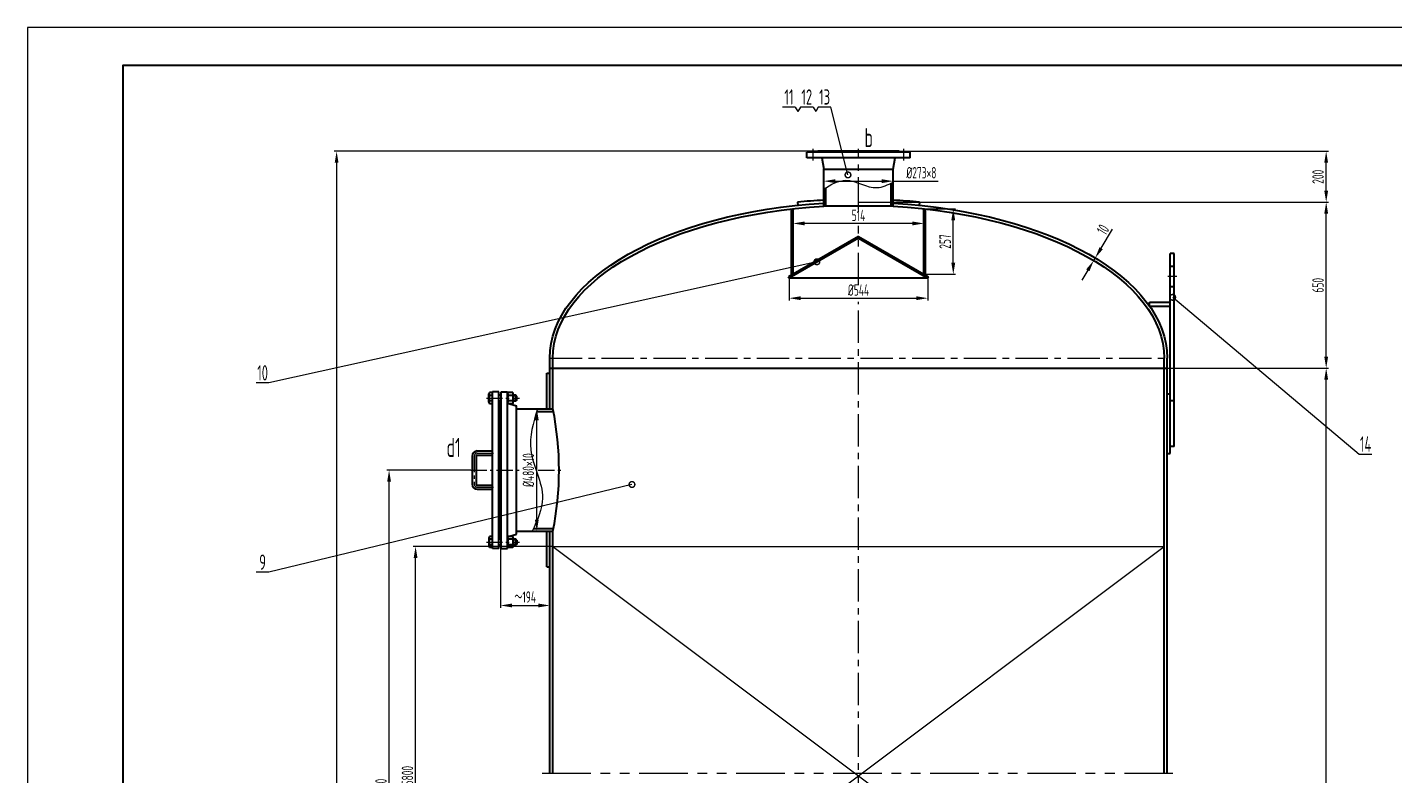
# Model space of a CAD drawing. Header units: millimetres. Extents: x 0 to 8910, y 0 to 12600.
# Drawn here: x 0 to 5369, y 9661 to 12600 of the extents above; entities that cross this region are included whole.
import ezdxf
from ezdxf.enums import TextEntityAlignment as Align

# ---------------------------------------------------------------- set-up
doc = ezdxf.new("R2010")
doc.units = ezdxf.units.MM
doc.linetypes.add('CENTERX2', pattern=[101.6, 63.5, -12.7, 12.7, -12.7])
doc.linetypes.add('PHANTOMX2', pattern=[127, 63.5, -12.7, 12.7, -12.7, 12.7, -12.7])
for name, color, linetype in [('中心线', 3, 'CENTERX2'), ('双点画线', 5, 'PHANTOMX2'), ('尺寸标注', 4, 'Continuous'), ('文字标注', 4, 'Continuous'), ('细实线', 1, 'Continuous')]:
    doc.layers.add(name, color=color, linetype=linetype)
doc.layers.add('粗实线', color=7, linetype='Continuous', lineweight=40)
doc.styles.get("Standard").update_dxf_attribs({"font": 'gbenor.shx', "width": 0.7, "bigfont": 'gbcbig.shx'})
doc.styles.add('文字标注', font='gbenor.shx', dxfattribs={"width": 0.7, "bigfont": 'gbcbig.shx'})
doc.dimstyles.new('ISO-25', dxfattribs={"dimscale": 15, "dimtxt": 3, "dimasz": 3, "dimexe": 0.625, "dimexo": 0, "dimtad": 1, "dimzin": 12, "dimdsep": 46, "dimtxsty": 'Standard', "dimcen": 3, "dimclrd": 256, "dimclre": 256, "dimclrt": 256, "dimadec": 0, "dimazin": 3, "dimtfac": 1, "dimtmove": 0, "dimatfit": 3, "dimldrblk": 'DOTSMALL', "dimfxl": 0, "dimlwd": -1, "dimarcsym": 0})

# ---------------------------------------------------------------- blocks, each defined once
blk = doc.blocks.new('*D6')
at = {"layer": 'Defpoints', "color": 0}
for p in [(1524.4, 10561.2), (2063.6, 10561.2), (2063.6, 8761.2)]:
    blk.add_point(p, dxfattribs=at)
at = {"layer": '尺寸标注', "lineweight": -2}
for p, q in [((2063.6, 10561.2), (1515, 10561.2)), ((2063.6, 8761.2), (1515, 8761.2))]:
    blk.add_line(p, q, dxfattribs=at)
at = {"layer": '尺寸标注'}
blk.add_line((1524.4, 8806.2), (1524.4, 10516.2), dxfattribs=at)
for points in [[(1516.9, 10516.2), (1531.9, 10516.2), (1524.4, 10561.2)], [(1516.9, 8806.2), (1531.9, 8806.2), (1524.4, 8761.2)]]:
    blk.add_solid(points, dxfattribs=at)
at = {"layer": '尺寸标注', "insert": (1492.5, 9661.2), "char_height": 45, "attachment_point": 5, "rotation": 90}
blk.add_mtext('5800', dxfattribs=at)
blk = doc.blocks.new('_DotSmall')
at = {"color": 0, "linetype": 'ByBlock', "const_width": 0.5}
blk.add_lwpolyline([(-0.0625, 0, 1), (0.0625, 0, 1)], format="xyb", close=True, dxfattribs=at)
blk = doc.blocks.new('*D8')
at = {"layer": 'Defpoints', "color": 0}
for p in [(1420.4, 10861.2), (1740.8, 10861.2), (1740.8, 8361.2)]:
    blk.add_point(p, dxfattribs=at)
at = {"layer": '尺寸标注', "lineweight": -2}
for p, q in [((1740.8, 10861.2), (1411.1, 10861.2)), ((1740.8, 8361.2), (1411.1, 8361.2))]:
    blk.add_line(p, q, dxfattribs=at)
at = {"layer": '尺寸标注'}
blk.add_line((1420.4, 8406.2), (1420.4, 10816.2), dxfattribs=at)
for points in [[(1412.9, 10816.2), (1427.9, 10816.2), (1420.4, 10861.2)], [(1412.9, 8406.2), (1427.9, 8406.2), (1420.4, 8361.2)]]:
    blk.add_solid(points, dxfattribs=at)
at = {"layer": '尺寸标注', "insert": (1388.6, 9611.2), "char_height": 45, "attachment_point": 5, "rotation": 90}
blk.add_mtext('6500', dxfattribs=at)
blk = doc.blocks.new('*D9')
at = {"layer": 'Defpoints', "color": 0}
for p in [(4475.6, 11261.2), (5100, 11261.2), (4475.6, 5061.2)]:
    blk.add_point(p, dxfattribs=at)
at = {"layer": '尺寸标注', "lineweight": -2}
for p, q in [((4475.6, 11261.2), (5109.3, 11261.2)), ((4475.6, 5061.2), (5109.3, 5061.2))]:
    blk.add_line(p, q, dxfattribs=at)
at = {"layer": '尺寸标注'}
blk.add_line((5100, 5106.2), (5100, 11216.2), dxfattribs=at)
for points in [[(5092.5, 11216.2), (5107.5, 11216.2), (5100, 11261.2)], [(5092.5, 5106.2), (5107.5, 5106.2), (5100, 5061.2)]]:
    blk.add_solid(points, dxfattribs=at)
at = {"layer": '尺寸标注', "insert": (5068.1, 8161.2), "char_height": 45, "attachment_point": 5, "rotation": 90}
blk.add_mtext('10200', dxfattribs=at)
blk = doc.blocks.new('*D10')
at = {"layer": 'Defpoints', "color": 0}
for p in [(3104.1, 12113.2), (1214.4, 3561.2), (1977.6, 3561.2)]:
    blk.add_point(p, dxfattribs=at)
at = {"layer": '尺寸标注', "lineweight": -2}
for p, q in [((3104.1, 12113.2), (1205, 12113.2)), ((1977.6, 3561.2), (1205, 3561.2))]:
    blk.add_line(p, q, dxfattribs=at)
at = {"layer": '尺寸标注'}
blk.add_line((1214.4, 12068.2), (1214.4, 3606.2), dxfattribs=at)
for points in [[(1206.9, 12068.2), (1221.9, 12068.2), (1214.4, 12113.2)], [(1206.9, 3606.2), (1221.9, 3606.2), (1214.4, 3561.2)]]:
    blk.add_solid(points, dxfattribs=at)
at = {"layer": '尺寸标注', "insert": (1181.2, 7837.2), "char_height": 45, "attachment_point": 5, "rotation": 90}
blk.add_mtext('～12555', dxfattribs=at)
blk = doc.blocks.new('*D17')
at = {"layer": 'Defpoints', "color": 0}
for p in [(3263.6, 11913.2), (5100, 11913.2), (4475.6, 11261.2)]:
    blk.add_point(p, dxfattribs=at)
at = {"layer": '尺寸标注', "lineweight": -2}
for p, q in [((3263.6, 11913.2), (5109.3, 11913.2)), ((4475.6, 11261.2), (5109.3, 11261.2))]:
    blk.add_line(p, q, dxfattribs=at)
at = {"layer": '尺寸标注'}
blk.add_line((5100, 11306.2), (5100, 11868.2), dxfattribs=at)
for points in [[(5092.5, 11868.2), (5107.5, 11868.2), (5100, 11913.2)], [(5092.5, 11306.2), (5107.5, 11306.2), (5100, 11261.2)]]:
    blk.add_solid(points, dxfattribs=at)
at = {"layer": '尺寸标注', "insert": (5068.1, 11587.2), "char_height": 45, "attachment_point": 5, "rotation": 90}
blk.add_mtext('650', dxfattribs=at)
blk = doc.blocks.new('*D25')
at = {"layer": 'Defpoints', "color": 0}
for p in [(3423.1, 12113.2), (5100, 12113.2), (3263.6, 11913.2)]:
    blk.add_point(p, dxfattribs=at)
at = {"layer": '尺寸标注', "lineweight": -2}
for p, q in [((3423.1, 12113.2), (5109.3, 12113.2)), ((3263.6, 11913.2), (5109.3, 11913.2))]:
    blk.add_line(p, q, dxfattribs=at)
at = {"layer": '尺寸标注'}
blk.add_line((5100, 11958.2), (5100, 12068.2), dxfattribs=at)
for points in [[(5092.5, 12068.2), (5107.5, 12068.2), (5100, 12113.2)], [(5092.5, 11958.2), (5107.5, 11958.2), (5100, 11913.2)]]:
    blk.add_solid(points, dxfattribs=at)
at = {"layer": '尺寸标注', "insert": (5068.1, 12013.2), "char_height": 45, "attachment_point": 5, "rotation": 90}
blk.add_mtext('200', dxfattribs=at)
blk = doc.blocks.new('*D26')
at = {"layer": 'Defpoints', "color": 0}
for p in [(1857.9, 10596.2), (2051.6, 10329.5), (2051.6, 10329.5)]:
    blk.add_point(p, dxfattribs=at)
at = {"layer": '尺寸标注', "lineweight": -2}
for p, q in [((1857.9, 10596.2), (1857.9, 10320.1)), ((2051.6, 10329.5), (2051.6, 10338.8))]:
    blk.add_line(p, q, dxfattribs=at)
at = {"layer": '尺寸标注'}
blk.add_line((1902.9, 10329.5), (2006.6, 10329.5), dxfattribs=at)
for points in [[(1902.9, 10337), (1902.9, 10322), (1857.9, 10329.5)], [(2006.6, 10337), (2006.6, 10322), (2051.6, 10329.5)]]:
    blk.add_solid(points, dxfattribs=at)
at = {"layer": '尺寸标注', "insert": (1954.8, 10362.6), "char_height": 45, "attachment_point": 5}
blk.add_mtext('～194', dxfattribs=at)
blk = doc.blocks.new('*D39')
at = {"layer": 'Defpoints', "color": 0}
for p in [(2000.5, 11101.2), (2000.5, 11101.2), (2000.5, 10621.2)]:
    blk.add_point(p, dxfattribs=at)
at = {"layer": '尺寸标注', "lineweight": -2}
for p, q in [((2000.5, 11101.2), (1991.1, 11101.2)), ((2000.5, 10621.2), (1991.1, 10621.2))]:
    blk.add_line(p, q, dxfattribs=at)
at = {"layer": '尺寸标注'}
blk.add_line((2000.5, 10666.2), (2000.5, 11056.2), dxfattribs=at)
for points in [[(1993, 11056.2), (2008, 11056.2), (2000.5, 11101.2)], [(1993, 10666.2), (2008, 10666.2), (2000.5, 10621.2)]]:
    blk.add_solid(points, dxfattribs=at)
at = {"layer": '尺寸标注', "insert": (1967.3, 10861.2), "char_height": 45, "attachment_point": 5, "rotation": 90}
blk.add_mtext('%%c480×10', dxfattribs=at)
blk = doc.blocks.new('*D40')
at = {"layer": 'Defpoints', "color": 0}
for p in [(3127.1, 11995.9), (3400.1, 11995.9), (3400.1, 11995.9)]:
    blk.add_point(p, dxfattribs=at)
at = {"layer": '尺寸标注', "lineweight": -2}
for p, q in [((3127.1, 11995.9), (3127.1, 12005.2)), ((3400.1, 11995.9), (3400.1, 12005.2))]:
    blk.add_line(p, q, dxfattribs=at)
at = {"layer": '尺寸标注'}
for p, q in [((3172.1, 11995.9), (3355.1, 11995.9)), ((3400.1, 11995.9), (3576.1, 11995.9))]:
    blk.add_line(p, q, dxfattribs=at)
for points in [[(3172.1, 12003.4), (3172.1, 11988.4), (3127.1, 11995.9)], [(3355.1, 12003.4), (3355.1, 11988.4), (3400.1, 11995.9)]]:
    blk.add_solid(points, dxfattribs=at)
at = {"layer": '尺寸标注', "insert": (3510.6, 12029), "char_height": 45, "attachment_point": 5}
blk.add_mtext('%%c273×8', dxfattribs=at)
blk = doc.blocks.new('*D46')
at = {"layer": 'Defpoints', "color": 0}
for p in [(4187.3, 11684.3), (4193.1, 11694), (4193.1, 11694)]:
    blk.add_point(p, dxfattribs=at)
at = {"layer": '尺寸标注'}
for p, q in [((4216.4, 11732.5), (4261.5, 11807.3)), ((4187.3, 11684.3), (4193.1, 11694)), ((4164, 11645.8), (4140.8, 11607.2))]:
    blk.add_line(p, q, dxfattribs=at)
at = {"layer": '尺寸标注', "lineweight": -2}
for p, q in [((4187.3, 11684.3), (4195.3, 11679.4)), ((4193.1, 11694), (4201.2, 11689.1))]:
    blk.add_line(p, q, dxfattribs=at)
at = {"layer": '尺寸标注'}
for points in [[(4210, 11736.4), (4222.8, 11728.6), (4193.1, 11694)], [(4157.6, 11649.6), (4170.4, 11641.9), (4187.3, 11684.3)]]:
    blk.add_solid(points, dxfattribs=at)
at = {"layer": '尺寸标注', "insert": (4223.3, 11805.7), "char_height": 45, "attachment_point": 5, "rotation": 58.8928}
blk.add_mtext('10', dxfattribs=at)
blk = doc.blocks.new('标注序号')
at = {"layer": '尺寸标注', "width": 0.7}
blk.add_attdef('标注序号', text='', height=4, dxfattribs=at).set_placement((0, 2.625), align=Align.MIDDLE_CENTER)
blk = doc.blocks.new('*D111')
at = {"layer": 'Defpoints', "color": 0}
for p in [(3520.6, 11887.3), (3635.7, 11887.3), (3520.6, 11630.3)]:
    blk.add_point(p, dxfattribs=at)
at = {"layer": '尺寸标注', "lineweight": -2}
for p, q in [((3520.6, 11887.3), (3645, 11887.3)), ((3520.6, 11630.3), (3645, 11630.3))]:
    blk.add_line(p, q, dxfattribs=at)
at = {"layer": '尺寸标注'}
blk.add_line((3635.7, 11675.3), (3635.7, 11842.3), dxfattribs=at)
for points in [[(3628.2, 11842.3), (3643.2, 11842.3), (3635.7, 11887.3)], [(3628.2, 11675.3), (3643.2, 11675.3), (3635.7, 11630.3)]]:
    blk.add_solid(points, dxfattribs=at)
at = {"layer": '尺寸标注', "insert": (3603.8, 11758.8), "char_height": 45, "attachment_point": 5, "rotation": 90}
blk.add_mtext('257', dxfattribs=at)
blk = doc.blocks.new('*D112')
at = {"layer": 'Defpoints', "color": 0}
for p in [(3006.6, 11829.8), (3006.6, 11829.8), (3520.6, 11829.8)]:
    blk.add_point(p, dxfattribs=at)
at = {"layer": '尺寸标注', "lineweight": -2}
for p, q in [((3006.6, 11829.8), (3006.6, 11839.1)), ((3520.6, 11829.8), (3520.6, 11820.4))]:
    blk.add_line(p, q, dxfattribs=at)
at = {"layer": '尺寸标注'}
blk.add_line((3475.6, 11829.8), (3051.6, 11829.8), dxfattribs=at)
for points in [[(3051.6, 11837.3), (3051.6, 11822.3), (3006.6, 11829.8)], [(3475.6, 11837.3), (3475.6, 11822.3), (3520.6, 11829.8)]]:
    blk.add_solid(points, dxfattribs=at)
at = {"layer": '尺寸标注', "insert": (3263.6, 11861.6), "char_height": 45, "attachment_point": 5}
blk.add_mtext('514', dxfattribs=at)
blk = doc.blocks.new('*D113')
at = {"layer": 'Defpoints', "color": 0}
for p in [(2991.6, 11614.7), (3535.6, 11614.7), (3535.6, 11536.3)]:
    blk.add_point(p, dxfattribs=at)
at = {"layer": '尺寸标注', "lineweight": -2}
for p, q in [((2991.6, 11614.7), (2991.6, 11527)), ((3535.6, 11614.7), (3535.6, 11527))]:
    blk.add_line(p, q, dxfattribs=at)
at = {"layer": '尺寸标注'}
blk.add_line((3036.6, 11536.3), (3490.6, 11536.3), dxfattribs=at)
for points in [[(3036.6, 11543.8), (3036.6, 11528.8), (2991.6, 11536.3)], [(3490.6, 11543.8), (3490.6, 11528.8), (3535.6, 11536.3)]]:
    blk.add_solid(points, dxfattribs=at)
at = {"layer": '尺寸标注', "insert": (3263.6, 11568.2), "char_height": 45, "attachment_point": 5}
blk.add_mtext('%%c544', dxfattribs=at)

msp = doc.modelspace()

# ---------------------------------------------------------------- linework, layer by layer
at = {"layer": '中心线', "ltscale": 2}
for p, q in [((3086.15, 12077.232), (3086.15, 12123.232)), ((3263.65, 11884.138), (3263.65, 12123.232)), ((3441.15, 12077.232), (3441.15, 12123.232)), ((3263.65, 11587.363), (3263.65, 11821.126)), ((4513.65, 11621.232), (4477.65, 11621.232)), ((3263.65, 7093.724), (3263.65, 11522.343)), ((2051.65, 11301.232), (4475.65, 11301.232))]:
    msp.add_line(p, q, dxfattribs=at)
at = {"layer": '中心线'}
for p, q in [((1802.651, 11143.732), (1931.895, 11143.732)), ((1754.895, 10916.232), (1754.895, 10806.232)), ((1766.895, 10928.232), (1836.895, 10928.232)), ((1740.802, 10861.232), (1942.887, 10861.232)), ((2006.411, 10861.232), (2097.845, 10861.232)), ((1766.895, 10794.232), (1836.895, 10794.232)), ((1802.651, 10578.732), (1931.895, 10578.732))]:
    msp.add_line(p, q, dxfattribs=at)
for centre, start, end in [((1766.895, 10916.232), 90, 180), ((1766.895, 10806.232), 180, 270)]:
    msp.add_arc(centre, 12, start, end, dxfattribs=at)
at = {"layer": '双点画线', "ltscale": 3}
msp.add_line((2021.65, 9671.232), (4505.65, 9671.232), dxfattribs=at)
at = {"layer": '尺寸标注'}
for p, q in [((3015.531, 12287.12), (2965.531, 12287.12)), ((3015.531, 12287.12), (3025.531, 12269.8)), ((3035.531, 12287.12), (3025.531, 12269.8)), ((3085.531, 12287.12), (3035.531, 12287.12)), ((3085.531, 12287.12), (3095.531, 12269.8)), ((3105.531, 12287.12), (3095.531, 12269.8))]:
    msp.add_line(p, q, dxfattribs=at)
msp.add_point((3263.65, 11913.232), dxfattribs=at)
at = {"layer": '粗实线'}
for p, q in [((3061.15, 12087.232), (3061.15, 12110.232)), ((3466.15, 12110.232), (3061.15, 12110.232)), ((3466.15, 12087.232), (3061.15, 12087.232)), ((3104.15, 12113.232), (3101.15, 12110.232)), ((3423.15, 12113.232), (3104.15, 12113.232)), ((3119.65, 12087.232), (3127.15, 12043.232)), ((3400.15, 12043.232), (3407.65, 12087.232)), ((3423.15, 12113.232), (3426.15, 12110.232)), ((3466.15, 12087.232), (3466.15, 12110.232)), ((3127.15, 11897.337), (3127.15, 12043.232)), ((3127.15, 12043.232), (3400.15, 12043.232)), ((3400.15, 11897.337), (3400.15, 12043.232)), ((3392.15, 11897.337), (3392.15, 11988.344)), ((3135.15, 11897.337), (3135.15, 11969.806)), ((3000.65, 11630.31), (3000.65, 11886.644)), ((3006.65, 11630.31), (3006.65, 11887.31)), ((3023.954, 11913.15), (3025.159, 11901.266)), ((3400.15, 11897.337), (3127.15, 11897.337)), ((3503.346, 11913.15), (3502.141, 11901.266)), ((3520.65, 11630.31), (3520.65, 11887.31)), ((3526.65, 11630.31), (3526.65, 11886.644)), ((3263.65, 11778.689), (2988.65, 11619.918)), ((3263.65, 11771.761), (2991.65, 11614.721)), ((3263.65, 11778.689), (3538.65, 11619.918)), ((3263.65, 11771.761), (3535.65, 11614.721)), ((4487.65, 10926.232), (4487.65, 11711.232)), ((4503.65, 11711.232), (4487.65, 11711.232)), ((4503.65, 10953.732), (4503.65, 11711.232)), ((4503.65, 11661.232), (4487.65, 11661.232)), ((2991.65, 11614.721), (2988.65, 11619.918)), ((3535.65, 11614.721), (2991.65, 11614.721)), ((3006.65, 11630.31), (3000.65, 11630.31)), ((3520.65, 11630.31), (3526.65, 11630.31)), ((3535.65, 11614.721), (3538.65, 11619.918)), ((4503.65, 11581.232), (4487.65, 11581.232)), ((4406.335, 11521.232), (4487.65, 11521.232)), ((4406.335, 11505.232), (4406.335, 11521.232)), ((4406.335, 11505.232), (4487.65, 11505.232)), ((2051.65, 11101.232), (2051.65, 11301.232)), ((2063.65, 11101.232), (2063.65, 11301.232)), ((4463.65, 9671.232), (4463.65, 11301.232)), ((4475.65, 9671.232), (4475.65, 11301.232)), ((2039.65, 11101.232), (2039.65, 11241.232)), ((2039.65, 11241.232), (2051.65, 11241.232)), ((2051.65, 11261.232), (4475.65, 11261.232)), ((1851.895, 11168.732), (1826.895, 11168.732)), ((1826.895, 10553.732), (1826.895, 11168.732)), ((1851.895, 10553.732), (1851.895, 11168.732)), ((1860.895, 10553.732), (1860.895, 11168.732)), ((1860.895, 11168.732), (1885.895, 11168.732)), ((1885.895, 10553.732), (1885.895, 11168.732)), ((1812.651, 11127.366), (1812.651, 11160.097)), ((1826.895, 11165.553), (1814.26, 11165.553)), ((1826.895, 11154.642), (1814.26, 11154.642)), ((1826.895, 11132.821), (1814.26, 11132.821)), ((1826.895, 11121.911), (1814.26, 11121.911)), ((1860.895, 11155.543), (1851.895, 11155.543)), ((1860.895, 11131.921), (1851.895, 11131.921)), ((1854.895, 11126.232), (1851.895, 11129.232)), ((1854.895, 10596.232), (1854.895, 11126.232)), ((1857.895, 11126.232), (1854.895, 11126.232)), ((1857.895, 11126.232), (1860.895, 11129.232)), ((1857.895, 10596.232), (1857.895, 11126.232)), ((1885.895, 11123.732), (1920.895, 11113.232)), ((1906.254, 11165.553), (1887.504, 11165.553)), ((1906.254, 11154.642), (1887.504, 11154.642)), ((1906.254, 11132.821), (1887.504, 11132.821)), ((1906.254, 11121.911), (1887.504, 11121.911)), ((1907.863, 11127.366), (1907.863, 11160.097)), ((1917.997, 11155.543), (1907.863, 11155.543)), ((1917.997, 11131.921), (1907.863, 11131.921)), ((1921.895, 11151.645), (1917.997, 11155.543)), ((1917.997, 11131.921), (1917.997, 11155.543)), ((1921.895, 11135.818), (1917.997, 11131.921)), ((1921.895, 11135.818), (1921.895, 11151.645)), ((4475.65, 11161.232), (4487.65, 11161.232)), ((4503.65, 11133.732), (4487.65, 11133.732)), ((1920.895, 10609.232), (1920.895, 11113.232)), ((1920.895, 11101.232), (2063.65, 11101.232)), ((1999.713, 11091.232), (2065.643, 11091.232)), ((4503.65, 10953.732), (4487.65, 10953.732)), ((1746.895, 10916.232), (1746.895, 10806.232)), ((1762.895, 10916.232), (1762.895, 10806.232)), ((1766.895, 10936.232), (1826.895, 10936.232)), ((1766.895, 10920.232), (1826.895, 10920.232)), ((4475.65, 10926.232), (4487.65, 10926.232)), ((1766.895, 10802.232), (1826.895, 10802.232)), ((1766.895, 10786.232), (1826.895, 10786.232)), ((1986.926, 10631.232), (2065.643, 10631.232)), ((1812.651, 10595.097), (1812.651, 10562.366)), ((1826.895, 10600.553), (1814.26, 10600.553)), ((1826.895, 10589.642), (1814.26, 10589.642)), ((1854.895, 10596.232), (1851.895, 10593.232)), ((1860.895, 10590.543), (1851.895, 10590.543)), ((1857.895, 10596.232), (1854.895, 10596.232)), ((1857.895, 10596.232), (1860.895, 10593.232)), ((1885.895, 10598.732), (1920.895, 10609.232)), ((1906.254, 10600.553), (1887.504, 10600.553)), ((1906.254, 10589.642), (1887.504, 10589.642)), ((1907.863, 10595.097), (1907.863, 10562.366)), ((1917.997, 10590.543), (1907.863, 10590.543)), ((1917.997, 10590.543), (1917.997, 10566.921)), ((1921.895, 10586.645), (1917.997, 10590.543)), ((1920.895, 10621.232), (2063.65, 10621.232)), ((1921.895, 10586.645), (1921.895, 10570.818)), ((2039.65, 10481.232), (2039.65, 10621.232)), ((2051.65, 9671.232), (2051.65, 10621.232)), ((2063.65, 9671.232), (2063.65, 10621.232)), ((1826.895, 10567.821), (1814.26, 10567.821)), ((1826.895, 10556.911), (1814.26, 10556.911)), ((1851.895, 10553.732), (1826.895, 10553.732)), ((1860.895, 10566.921), (1851.895, 10566.921)), ((1860.895, 10553.732), (1885.895, 10553.732)), ((1906.254, 10567.821), (1887.504, 10567.821)), ((1906.254, 10556.911), (1887.504, 10556.911)), ((1917.997, 10566.921), (1907.863, 10566.921)), ((1921.895, 10570.818), (1917.997, 10566.921)), ((2039.65, 10481.232), (2051.65, 10481.232))]:
    msp.add_line(p, q, dxfattribs=at)
msp.add_lwpolyline([(8760, 12450), (375, 12450), (375, 150), (8760, 150)], close=True, dxfattribs=at)
for centre, radius, start, end in [((1822.703, 11160.097), 10.052, 147.13278, 212.86722), ((1850.446, 11143.732), 37.795, 163.22135, 196.77865), ((1822.703, 11127.366), 10.052, 147.13278, 212.86722), ((1895.947, 11160.097), 10.052, 147.13278, 212.86722), ((1923.69, 11143.732), 37.795, 163.22135, 196.77865), ((1895.947, 11127.366), 10.052, 147.13278, 212.86722), ((1897.811, 11160.097), 10.052, 327.13278, 32.86722), ((1870.068, 11143.732), 37.795, 343.22135, 16.77865), ((1897.811, 11127.366), 10.052, 327.13278, 32.86722), ((885.437, 10861.232), 1202.408, 348.486463, 11.513537), ((1766.895, 10916.232), 20, 90, 180), ((1766.895, 10916.232), 4, 90, 180), ((1766.895, 10806.232), 20, 180, 270), ((1766.895, 10806.232), 4, 180, 270), ((1822.703, 10595.097), 10.052, 147.13278, 212.86722), ((1850.446, 10578.732), 37.795, 163.22135, 196.77865), ((1895.947, 10595.097), 10.052, 147.13278, 212.86722), ((1923.69, 10578.732), 37.795, 163.22135, 196.77865), ((1897.811, 10595.097), 10.052, 327.13278, 32.86722), ((1870.068, 10578.732), 37.795, 343.22135, 16.77865), ((1822.703, 10562.366), 10.052, 147.13278, 212.86722), ((1895.947, 10562.366), 10.052, 147.13278, 212.86722), ((1897.811, 10562.366), 10.052, 327.13278, 32.86722)]:
    msp.add_arc(centre, radius, start, end, dxfattribs=at)
for start_param, end_param in [(1.68254839, 1.76789991), (1.37369275, 1.45904426)]:
    msp.add_ellipse((3263.65, 11301.232), major_axis=(1224, 0), ratio=0.50980392, start_param=start_param, end_param=end_param, dxfattribs=at)
at = {"layer": '粗实线', "extrusion": (0, 0, -1)}
for major_axis, ratio, start_param, end_param in [((-1212, 0), 0.5049505, 0, 1.45793311), ((1200, 0), 0.5, 3.14159265, 4.59839224), ((-1212, 0), 0.5049505, 1.68365955, 3.14159265), ((-1200, 0), 0.5, 1.68479307, 3.14159265)]:
    msp.add_ellipse((3263.65, 11301.232), major_axis=major_axis, ratio=ratio, start_param=start_param, end_param=end_param, dxfattribs=at)
at = {"layer": '细实线'}
for p, q in [((1921.895, 11151.645), (1907.863, 11151.645)), ((1921.895, 11135.818), (1907.863, 11135.818)), ((1921.895, 10586.645), (1907.863, 10586.645)), ((1921.895, 10570.818), (1907.863, 10570.818)), ((2063.65, 8761.232), (4463.65, 10561.232)), ((2063.65, 10561.232), (4463.65, 10561.232)), ((2063.65, 10561.232), (4463.65, 8761.232))]:
    msp.add_line(p, q, dxfattribs=at)
msp.add_lwpolyline([(8910, 12600), (0, 12600), (0, 0), (8910, 0)], close=True, dxfattribs=at)
for points in [[(3127.15, 11965.017), (3214.481, 11999.482), (3336.27, 11970.402), (3400.15, 11992.284)], [(2002.701, 11101.232), (1976.814, 10940.561), (2023.137, 10751.311), (1982.264, 10621.232)]]:
    msp.add_spline(points, degree=3, dxfattribs=at)

# ---------------------------------------------------------------- block references
at = {"layer": '尺寸标注', "xscale": 15, "yscale": 15, "zscale": 15}
for p, values in [((2990.531, 12287.12), {'标注序号': '11'}), ((3060.531, 12287.12), {'标注序号': '12'}), ((3130.531, 12287.12), {'标注序号': '13'}), ((923.731, 11203.705), {'标注序号': '10'}), ((5254.763, 10924.172), {'标注序号': '14'}), ((923.731, 10460.328), {'标注序号': '9'})]:
    msp.add_blockref('标注序号', p, dxfattribs=at).add_auto_attribs(values)

# ---------------------------------------------------------------- texts
at = {"layer": '文字标注', "style": '文字标注', "width": 0.7}
for s, p in [('b', (3287.138, 12129.362)), ('d1', (1646.27, 10912.651))]:
    msp.add_text(s, height=75, dxfattribs=at).set_placement(p)

# ---------------------------------------------------------------- dimensions: what is measured, and where the dimension line sits
at = {"layer": '尺寸标注'}
for base, p1, p2, text, picture, middle in [((1214.366, 3561.232), (3104.15, 12113.232), (1977.65, 3561.232), '～12555', '*D10', (1181.25, 7837.232)), ((5099.973, 11913.232), (4475.65, 11261.232), (3263.65, 11913.232), '650', '*D17', (5068.098, 11587.232)), ((5099.973, 11261.232), (4475.65, 5061.232), (4475.65, 11261.232), '10200', '*D9', (5068.098, 8161.232)), ((2000.464, 11101.232), (2000.464, 10621.232), (2000.464, 11101.232), '%%c<>×10', '*D39', (1967.348, 10861.232)), ((1420.449, 10861.232), (1740.802, 8361.232), (1740.802, 10861.232), '6500', '*D8', (1388.574, 9611.232)), ((1524.392, 10561.232), (2063.65, 8761.232), (2063.65, 10561.232), '5800', '*D6', (1492.517, 9661.232))]:
    dim = msp.add_linear_dim(base=base, p1=p1, p2=p2, angle=90, text=text, dimstyle='ISO-25', dxfattribs=at)
    dim.commit()
    dim.dimension.update_dxf_attribs({"geometry": picture, "text_midpoint": middle})
for base, p1, p2, picture, middle in [((5099.973, 12113.232), (3263.65, 11913.232), (3423.15, 12113.232), '*D25', (5068.098, 12013.232)), ((3635.663, 11887.31), (3520.65, 11630.31), (3520.65, 11887.31), '*D111', (3603.788, 11758.81))]:
    dim = msp.add_linear_dim(base=base, p1=p1, p2=p2, angle=90, dimstyle='ISO-25', dxfattribs=at)
    dim.commit()
    dim.dimension.update_dxf_attribs({"geometry": picture, "text_midpoint": middle})
dim = msp.add_linear_dim(base=(3400.15, 11995.871), p1=(3127.15, 11995.871), p2=(3400.15, 11995.871), text='%%c<>×8', dimstyle='ISO-25', dxfattribs=at)
dim.commit()
dim.dimension.update_dxf_attribs({"geometry": '*D40', "text_midpoint": (3510.615, 11995.871), "dimtype": 160})
dim = msp.add_linear_dim(base=(3006.65, 11829.763), p1=(3520.65, 11829.763), p2=(3006.65, 11829.763), dimstyle='ISO-25', dxfattribs=at)
dim.commit()
dim.dimension.update_dxf_attribs({"geometry": '*D112', "text_midpoint": (3263.65, 11861.638)})
dim = msp.add_aligned_dim(p1=(4187.276, 11684.284), p2=(4193.134, 11693.992), distance=0, text='10', dimstyle='ISO-25', dxfattribs=at)
dim.commit()
dim.dimension.update_dxf_attribs({"geometry": '*D46', "text_midpoint": (4223.292, 11805.668)})
dim = msp.add_linear_dim(base=(3535.65, 11536.329), p1=(2991.65, 11614.721), p2=(3535.65, 11614.721), text='%%c<>', dimstyle='ISO-25', dxfattribs=at)
dim.commit()
dim.dimension.update_dxf_attribs({"geometry": '*D113', "text_midpoint": (3263.65, 11568.204)})
dim = msp.add_linear_dim(base=(2051.65, 10329.473), p1=(1857.895, 10596.232), p2=(2051.65, 10329.473), text='～<>', dimstyle='ISO-25', override={"dimdec": 0}, dxfattribs=at)
dim.commit()
dim.dimension.update_dxf_attribs({"geometry": '*D26', "text_midpoint": (1954.772, 10362.589)})

# ---------------------------------------------------------------- leaders
for points in [[(3222.275, 12020.422), (3155.531, 12287.12), (3105.531, 12287.12)], [(3100.305, 11679.378), (948.731, 11203.705), (898.731, 11203.705)], [(4497.211, 11539.707), (5229.763, 10924.172), (5279.763, 10924.172)], [(2374.155, 10804.729), (948.731, 10460.328), (898.731, 10460.328)]]:
    msp.add_leader(points, dimstyle='ISO-25', override={"dimgap": 0.625, "dimtad": 0}, dxfattribs=at)

doc.saveas('drawing.dxf')
